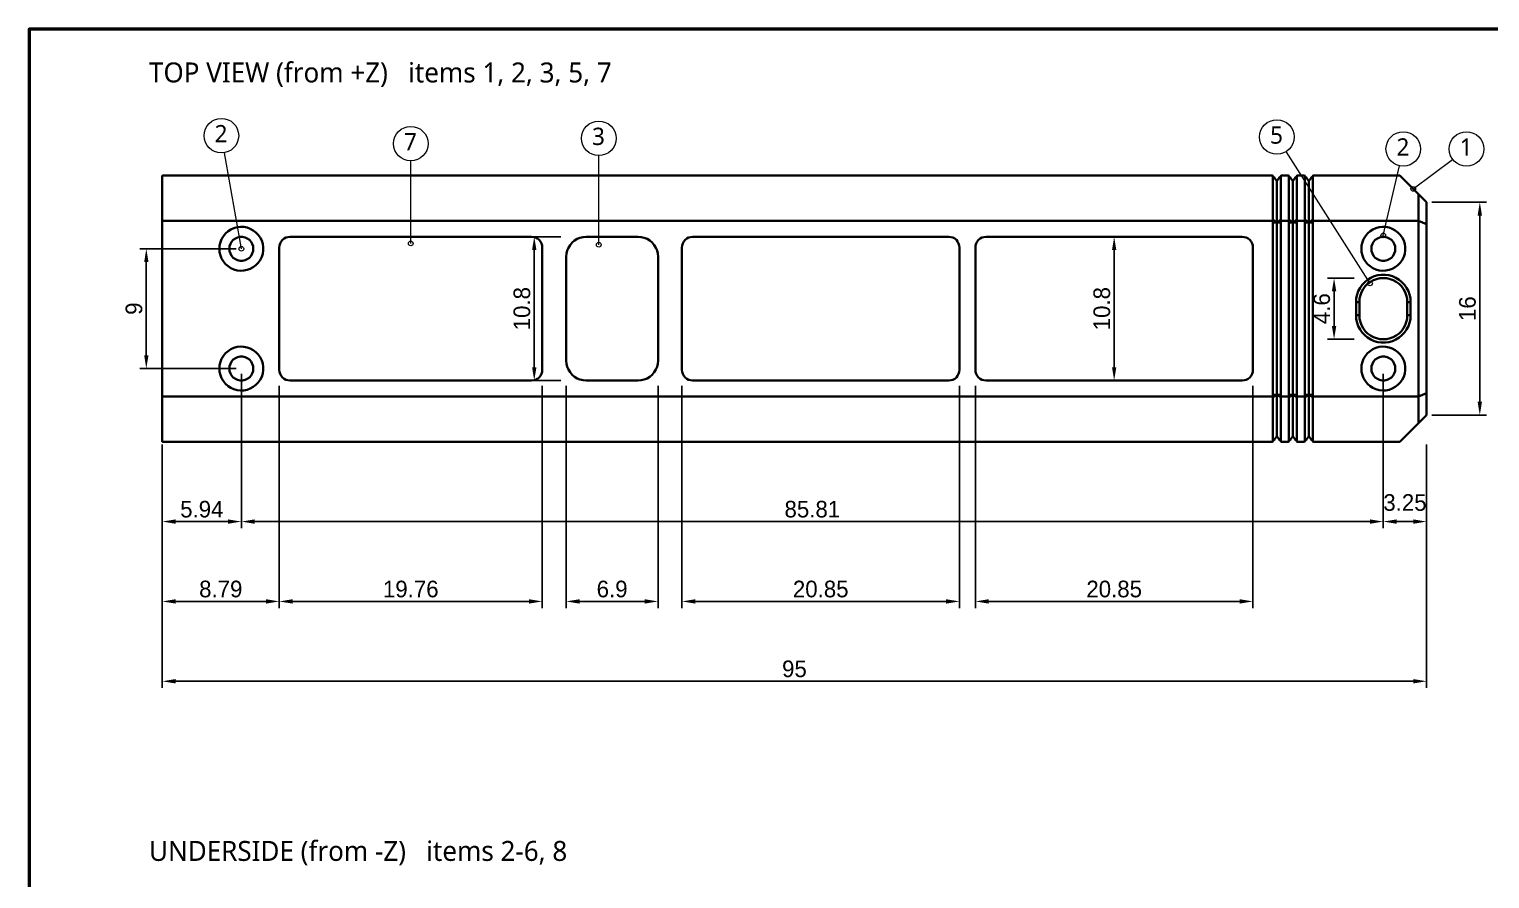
# Model space of a CAD drawing. Header units: millimetres. Extents: x 0 to 420, y 0 to 297.
# Drawn here: x 10 to 229.5, y 159.3 to 287 of the extents above; entities that cross this region are included whole.
import ezdxf

# ---------------------------------------------------------------- set-up
doc = ezdxf.new("R2010")
doc.units = ezdxf.units.MM
for name, color, linetype, lineweight in [('BORDER', 7, 'Continuous', 50), ('DIM', 5, 'Continuous', 13), ('TEXT', 7, 'Continuous', 18), ('VISIBLE', 7, 'Continuous', 35)]:
    doc.layers.add(name, color=color, linetype=linetype, lineweight=lineweight)
doc.styles.add('OpenSans', font='OpenSans-Regular.ttf')
doc.dimstyles.new('FK', dxfattribs={"dimtxt": 2.5, "dimasz": 2, "dimexe": 1, "dimexo": 0.8, "dimgap": 0.6, "dimtad": 1, "dimdec": 3, "dimlfac": 0.5, "dimdsep": 46, "dimcen": 2.5, "dimclrd": 5, "dimclre": 5, "dimclrt": 7, "dimazin": 3, "dimtfac": 1, "dimtmove": 0, "dimatfit": 3})

msp = doc.modelspace()

# ---------------------------------------------------------------- linework, layer by layer
at = {"layer": 'BORDER'}
msp.add_lwpolyline([(10, 10), (410, 10), (410, 287), (10, 287)], close=True, dxfattribs=at)
at = {"layer": 'DIM'}
for p, q in [((41.88, 254), (39.3318, 268.4396)), ((95.6, 254.6), (95.6, 268)), ((211.5, 248.8), (198.8959, 268.6065)), ((67.34, 254.8), (67.34, 267.2)), ((213.5, 256), (215.9154, 266.4666)), ((218, 263), (223.92, 267.44))]:
    msp.add_line(p, q, dxfattribs=at)
for centre, radius in [((38.88, 271), 2.6), ((67.34, 269.8), 2.6), ((95.6, 270.6), 2.6), ((197.5, 270.8), 2.6), ((216.5, 269), 2.6), ((226, 269), 2.6), ((218, 263), 0.35), ((67.34, 254.8), 0.35), ((95.6, 254.6), 0.35), ((213.5, 256), 0.35), ((41.88, 254), 0.35), ((211.5, 248.8), 0.35)]:
    msp.add_circle(centre, radius, dxfattribs=at)
at = {"layer": 'VISIBLE'}
for points in [[(30, 264.9461), (30.0034, 264.9498), (30.0068, 264.9535), (30.0102, 264.9573), (30.0137, 264.9611), (30.0171, 264.9649), (30.0206, 264.9687), (30.0241, 264.9725), (30.0277, 264.9764), (30.0312, 264.9803), (30.0348, 264.9842), (30.0384, 264.9881), (30.0421, 264.992), (30.0457, 264.996), (30.0494, 265)], [(30.0494, 265), (30.0425, 264.9868), (30.0362, 264.9738), (30.0304, 264.9609), (30.0251, 264.9481), (30.0203, 264.9355), (30.016, 264.9229), (30.0122, 264.9104), (30.009, 264.8979), (30.0062, 264.8856), (30.004, 264.8732), (30.0022, 264.861), (30.001, 264.8487), (30.0002, 264.8365), (30, 264.8243)], [(30, 264.9461), (30, 264.9396), (30, 264.9327), (30, 264.9254), (30, 264.9178), (30, 264.9099), (30, 264.9017), (30, 264.8931), (30, 264.8842), (30, 264.8749), (30, 264.8654), (30, 264.8556), (30, 264.8454), (30, 264.835), (30, 264.8243)], [(30, 264.8243), (30, 258.3757)], [(30.0494, 265), (196.8506, 265)], [(196.8506, 265), (196.8811, 264.9668), (196.91, 264.9351), (196.9372, 264.9049), (196.9629, 264.8761), (196.9871, 264.8486), (197.01, 264.8224), (197.0314, 264.7972), (197.0516, 264.7732), (197.0705, 264.7502), (197.0883, 264.7282), (197.105, 264.7071), (197.1205, 264.6868), (197.135, 264.6673), (197.1485, 264.6485)], [(196.9, 264.8243), (196.8998, 264.8365), (196.899, 264.8487), (196.8978, 264.861), (196.896, 264.8732), (196.8938, 264.8856), (196.891, 264.8979), (196.8878, 264.9104), (196.884, 264.9229), (196.8797, 264.9355), (196.8749, 264.9481), (196.8696, 264.9609), (196.8638, 264.9738), (196.8575, 264.9868), (196.8506, 265)], [(196.9, 258.3757), (196.9, 264.8243)], [(197.1485, 264.6485), (196.9, 264.8243)], [(197.1485, 264.6485), (197.5, 264.1515)], [(197.8515, 264.6485), (197.5, 264.1515)], [(197.5, 264.1515), (197.5, 257.9515)], [(197.8515, 264.6485), (197.865, 264.6673), (197.8795, 264.6868), (197.895, 264.7071), (197.9117, 264.7282), (197.9295, 264.7502), (197.9484, 264.7732), (197.9686, 264.7972), (197.99, 264.8224), (198.0129, 264.8486), (198.0371, 264.8761), (198.0628, 264.9049), (198.09, 264.9351), (198.1189, 264.9668), (198.1494, 265)], [(197.8515, 264.6485), (198.1, 264.8243)], [(198.1494, 265), (198.1425, 264.9868), (198.1362, 264.9738), (198.1304, 264.9609), (198.1251, 264.9481), (198.1203, 264.9355), (198.116, 264.9229), (198.1122, 264.9104), (198.109, 264.8979), (198.1062, 264.8856), (198.104, 264.8732), (198.1022, 264.861), (198.101, 264.8487), (198.1002, 264.8365), (198.1, 264.8243)], [(198.1, 258.3757), (198.1, 264.8243)], [(198.1494, 265), (199.2506, 265)], [(199.2506, 265), (199.2811, 264.9668), (199.31, 264.9351), (199.3372, 264.9049), (199.3629, 264.8761), (199.3871, 264.8486), (199.41, 264.8224), (199.4314, 264.7972), (199.4516, 264.7732), (199.4705, 264.7502), (199.4883, 264.7282), (199.505, 264.7071), (199.5205, 264.6868), (199.535, 264.6673), (199.5485, 264.6485)], [(199.3, 264.8243), (199.2998, 264.8365), (199.299, 264.8487), (199.2978, 264.861), (199.296, 264.8732), (199.2938, 264.8856), (199.291, 264.8979), (199.2878, 264.9104), (199.284, 264.9229), (199.2797, 264.9355), (199.2749, 264.9481), (199.2696, 264.9609), (199.2638, 264.9738), (199.2575, 264.9868), (199.2506, 265)], [(199.3, 258.3757), (199.3, 264.8243)], [(199.5485, 264.6485), (199.3, 264.8243)], [(199.5485, 264.6485), (199.9, 264.1515)], [(200.2515, 264.6485), (199.9, 264.1515)], [(199.9, 264.1515), (199.9, 257.9515)], [(200.2515, 264.6485), (200.265, 264.6673), (200.2795, 264.6868), (200.295, 264.7071), (200.3117, 264.7282), (200.3295, 264.7502), (200.3484, 264.7732), (200.3686, 264.7972), (200.39, 264.8224), (200.4129, 264.8486), (200.4371, 264.8761), (200.4628, 264.9049), (200.49, 264.9351), (200.5189, 264.9668), (200.5494, 265)], [(200.2515, 264.6485), (200.5, 264.8243)], [(200.5494, 265), (200.5425, 264.9868), (200.5362, 264.9738), (200.5304, 264.9609), (200.5251, 264.9481), (200.5203, 264.9355), (200.516, 264.9229), (200.5122, 264.9104), (200.509, 264.8979), (200.5062, 264.8856), (200.504, 264.8732), (200.5022, 264.861), (200.501, 264.8487), (200.5002, 264.8365), (200.5, 264.8243)], [(200.5, 258.3757), (200.5, 264.8243)], [(200.5494, 265), (201.6506, 265)], [(201.6506, 265), (201.6811, 264.9668), (201.71, 264.9351), (201.7372, 264.9049), (201.7629, 264.8761), (201.7871, 264.8486), (201.81, 264.8224), (201.8314, 264.7972), (201.8516, 264.7732), (201.8705, 264.7502), (201.8883, 264.7282), (201.905, 264.7071), (201.9205, 264.6868), (201.935, 264.6673), (201.9485, 264.6485)], [(201.7, 264.8243), (201.6998, 264.8365), (201.699, 264.8487), (201.6978, 264.861), (201.696, 264.8732), (201.6938, 264.8856), (201.691, 264.8979), (201.6878, 264.9104), (201.684, 264.9229), (201.6797, 264.9355), (201.6749, 264.9481), (201.6696, 264.9609), (201.6638, 264.9738), (201.6575, 264.9868), (201.6506, 265)], [(201.7, 258.3757), (201.7, 264.8243)], [(201.9485, 264.6485), (201.7, 264.8243)], [(201.9485, 264.6485), (202.3, 264.1515)], [(202.6515, 264.6485), (202.3, 264.1515)], [(202.3, 264.1515), (202.3, 257.9515)], [(202.6515, 264.6485), (202.665, 264.6673), (202.6795, 264.6868), (202.695, 264.7071), (202.7117, 264.7282), (202.7295, 264.7502), (202.7484, 264.7732), (202.7686, 264.7972), (202.79, 264.8224), (202.8129, 264.8486), (202.8371, 264.8761), (202.8628, 264.9049), (202.89, 264.9351), (202.9189, 264.9668), (202.9494, 265)], [(202.6515, 264.6485), (202.9, 264.8243)], [(202.9494, 265), (202.9425, 264.9868), (202.9362, 264.9738), (202.9304, 264.9609), (202.9251, 264.9481), (202.9203, 264.9355), (202.916, 264.9229), (202.9122, 264.9104), (202.909, 264.8979), (202.9062, 264.8856), (202.904, 264.8732), (202.9022, 264.861), (202.901, 264.8487), (202.9002, 264.8365), (202.9, 264.8243)], [(202.9, 258.3757), (202.9, 264.8243)], [(202.9494, 265), (216, 265)], [(218.8, 262.2), (216, 265)], [(218.8, 262.2), (218.8, 258.2)], [(220, 261), (218.8, 262.2)], [(220, 261), (220, 257.7029)], [(30, 258.3757), (30, 258.3513), (30, 258.3256), (30, 258.2987), (30, 258.2707), (30, 258.2417), (30, 258.2118), (30, 258.1811), (30, 258.1496), (30, 258.1176), (30, 258.085), (30, 258.052), (30, 258.0187), (30, 257.9851), (30, 257.9515)], [(30, 258.3757), (30.0002, 258.3635), (30.001, 258.3513), (30.0022, 258.339), (30.004, 258.3268), (30.0062, 258.3144), (30.009, 258.3021), (30.0122, 258.2896), (30.016, 258.2771), (30.0203, 258.2645), (30.0251, 258.2519), (30.0304, 258.2391), (30.0362, 258.2262), (30.0425, 258.2132), (30.0494, 258.2)], [(30.0494, 258.2), (30.0425, 258.1814), (30.0362, 258.163), (30.0304, 258.1447), (30.0251, 258.1267), (30.0203, 258.1087), (30.016, 258.0909), (30.0122, 258.0733), (30.009, 258.0557), (30.0062, 258.0382), (30.004, 258.0207), (30.0022, 258.0034), (30.001, 257.9861), (30.0002, 257.9688), (30, 257.9515)], [(30, 257.9515), (30, 232.0485)], [(30.0494, 258.2), (196.8506, 258.2)], [(38.58, 254), (38.6187, 254.5037), (38.7338, 254.9957), (38.9227, 255.4643), (39.1808, 255.8986), (39.5023, 256.2883), (39.8795, 256.6245), (40.3035, 256.8991), (40.7645, 257.1058), (41.2517, 257.2396), (41.7536, 257.2976), (42.2585, 257.2782), (42.7544, 257.182), (43.2299, 257.0113), (43.6738, 256.7699), (44.0756, 256.4636), (44.4259, 256.0996), (44.7166, 255.6864), (44.9408, 255.2336), (45.0932, 254.7519), (45.1703, 254.2526), (45.1703, 253.7474), (45.0932, 253.2481), (44.9408, 252.7664), (44.7166, 252.3136), (44.4259, 251.9004), (44.0756, 251.5364), (43.6738, 251.2301), (43.2299, 250.9887), (42.7544, 250.818), (42.2585, 250.7218), (41.7536, 250.7024), (41.2517, 250.7604), (40.7645, 250.8942), (40.3035, 251.1009), (39.8795, 251.3755), (39.5023, 251.7117), (39.1808, 252.1014), (38.9227, 252.5357), (38.7338, 253.0043), (38.6187, 253.4963), (38.58, 254)], [(196.8506, 258.2), (196.8575, 258.2132), (196.8638, 258.2262), (196.8696, 258.2391), (196.8749, 258.2519), (196.8797, 258.2645), (196.884, 258.2771), (196.8878, 258.2896), (196.891, 258.3021), (196.8938, 258.3144), (196.896, 258.3268), (196.8978, 258.339), (196.899, 258.3513), (196.8998, 258.3635), (196.9, 258.3757)], [(196.9, 257.9515), (196.8998, 257.9688), (196.899, 257.9861), (196.8978, 258.0034), (196.896, 258.0207), (196.8938, 258.0382), (196.891, 258.0557), (196.8878, 258.0733), (196.884, 258.0909), (196.8797, 258.1087), (196.8749, 258.1267), (196.8696, 258.1447), (196.8638, 258.163), (196.8575, 258.1814), (196.8506, 258.2)], [(197.5, 257.9515), (196.9, 258.3757)], [(196.9, 232.0485), (196.9, 257.9515)], [(197.5, 257.9515), (196.9, 257.9515)], [(197.5, 257.9515), (198.1, 258.3757)], [(197.5, 257.9515), (197.5, 232.0485)], [(197.5, 257.9515), (198.1, 257.9515)], [(198.1, 258.3757), (198.1002, 258.3635), (198.101, 258.3513), (198.1022, 258.339), (198.104, 258.3268), (198.1062, 258.3144), (198.109, 258.3021), (198.1122, 258.2896), (198.116, 258.2771), (198.1203, 258.2645), (198.1251, 258.2519), (198.1304, 258.2391), (198.1362, 258.2262), (198.1425, 258.2132), (198.1494, 258.2)], [(198.1494, 258.2), (198.1425, 258.1814), (198.1362, 258.163), (198.1304, 258.1447), (198.1251, 258.1267), (198.1203, 258.1087), (198.116, 258.0909), (198.1122, 258.0733), (198.109, 258.0557), (198.1062, 258.0382), (198.104, 258.0207), (198.1022, 258.0034), (198.101, 257.9861), (198.1002, 257.9688), (198.1, 257.9515)], [(198.1, 232.0485), (198.1, 257.9515)], [(198.1494, 258.2), (199.2506, 258.2)], [(199.2506, 258.2), (199.2575, 258.2132), (199.2638, 258.2262), (199.2696, 258.2391), (199.2749, 258.2519), (199.2797, 258.2645), (199.284, 258.2771), (199.2878, 258.2896), (199.291, 258.3021), (199.2938, 258.3144), (199.296, 258.3268), (199.2978, 258.339), (199.299, 258.3513), (199.2998, 258.3635), (199.3, 258.3757)], [(199.3, 257.9515), (199.2998, 257.9688), (199.299, 257.9861), (199.2978, 258.0034), (199.296, 258.0207), (199.2938, 258.0382), (199.291, 258.0557), (199.2878, 258.0733), (199.284, 258.0909), (199.2797, 258.1087), (199.2749, 258.1267), (199.2696, 258.1447), (199.2638, 258.163), (199.2575, 258.1814), (199.2506, 258.2)], [(199.9, 257.9515), (199.3, 258.3757)], [(199.3, 232.0485), (199.3, 257.9515)], [(199.9, 257.9515), (199.3, 257.9515)], [(199.9, 257.9515), (200.5, 258.3757)], [(199.9, 257.9515), (199.9, 232.0485)], [(199.9, 257.9515), (200.5, 257.9515)], [(200.5, 258.3757), (200.5002, 258.3635), (200.501, 258.3513), (200.5022, 258.339), (200.504, 258.3268), (200.5062, 258.3144), (200.509, 258.3021), (200.5122, 258.2896), (200.516, 258.2771), (200.5203, 258.2645), (200.5251, 258.2519), (200.5304, 258.2391), (200.5362, 258.2262), (200.5425, 258.2132), (200.5494, 258.2)], [(200.5494, 258.2), (200.5425, 258.1814), (200.5362, 258.163), (200.5304, 258.1447), (200.5251, 258.1267), (200.5203, 258.1087), (200.516, 258.0909), (200.5122, 258.0733), (200.509, 258.0557), (200.5062, 258.0382), (200.504, 258.0207), (200.5022, 258.0034), (200.501, 257.9861), (200.5002, 257.9688), (200.5, 257.9515)], [(200.5, 232.0485), (200.5, 257.9515)], [(200.5494, 258.2), (201.6506, 258.2)], [(201.6506, 258.2), (201.6575, 258.2132), (201.6638, 258.2262), (201.6696, 258.2391), (201.6749, 258.2519), (201.6797, 258.2645), (201.684, 258.2771), (201.6878, 258.2896), (201.691, 258.3021), (201.6938, 258.3144), (201.696, 258.3268), (201.6978, 258.339), (201.699, 258.3513), (201.6998, 258.3635), (201.7, 258.3757)], [(201.7, 257.9515), (201.6998, 257.9688), (201.699, 257.9861), (201.6978, 258.0034), (201.696, 258.0207), (201.6938, 258.0382), (201.691, 258.0557), (201.6878, 258.0733), (201.684, 258.0909), (201.6797, 258.1087), (201.6749, 258.1267), (201.6696, 258.1447), (201.6638, 258.163), (201.6575, 258.1814), (201.6506, 258.2)], [(202.3, 257.9515), (201.7, 258.3757)], [(201.7, 232.0485), (201.7, 257.9515)], [(202.3, 257.9515), (201.7, 257.9515)], [(202.3, 257.9515), (202.9, 258.3757)], [(202.3, 257.9515), (202.3, 232.0485)], [(202.3, 257.9515), (202.9, 257.9515)], [(202.9, 258.3757), (202.9002, 258.3635), (202.901, 258.3513), (202.9022, 258.339), (202.904, 258.3268), (202.9062, 258.3144), (202.909, 258.3021), (202.9122, 258.2896), (202.916, 258.2771), (202.9203, 258.2645), (202.9251, 258.2519), (202.9304, 258.2391), (202.9362, 258.2262), (202.9425, 258.2132), (202.9494, 258.2)], [(202.9494, 258.2), (202.9425, 258.1814), (202.9362, 258.163), (202.9304, 258.1447), (202.9251, 258.1267), (202.9203, 258.1087), (202.916, 258.0909), (202.9122, 258.0733), (202.909, 258.0557), (202.9062, 258.0382), (202.904, 258.0207), (202.9022, 258.0034), (202.901, 257.9861), (202.9002, 257.9688), (202.9, 257.9515)], [(202.9, 232.0485), (202.9, 257.9515)], [(202.9494, 258.2), (218.8, 258.2)], [(210.2, 254), (210.2387, 254.5037), (210.3538, 254.9957), (210.5427, 255.4643), (210.8008, 255.8986), (211.1223, 256.2883), (211.4995, 256.6245), (211.9235, 256.8991), (212.3845, 257.1058), (212.8717, 257.2396), (213.3736, 257.2976), (213.8785, 257.2782), (214.3744, 257.182), (214.8499, 257.0113), (215.2938, 256.7699), (215.6956, 256.4636), (216.0459, 256.0996), (216.3366, 255.6864), (216.5608, 255.2336), (216.7132, 254.7519), (216.7903, 254.2526), (216.7903, 253.7474), (216.7132, 253.2481), (216.5608, 252.7664), (216.3366, 252.3136), (216.0459, 251.9004), (215.6956, 251.5364), (215.2938, 251.2301), (214.8499, 250.9887), (214.3744, 250.818), (213.8785, 250.7218), (213.3736, 250.7024), (212.8717, 250.7604), (212.3845, 250.8942), (211.9235, 251.1009), (211.4995, 251.3755), (211.1223, 251.7117), (210.8008, 252.1014), (210.5427, 252.5357), (210.3538, 253.0043), (210.2387, 253.4963), (210.2, 254)], [(218.8, 258.2), (218.8, 231.8)], [(220, 257.7029), (218.8, 258.2)], [(220, 257.7029), (220, 232.2971)], [(40.08, 254), (40.1193, 254.3742), (40.2356, 254.7321), (40.4238, 255.058), (40.6756, 255.3377), (40.98, 255.5588), (41.3238, 255.7119), (41.6918, 255.7901), (42.0682, 255.7901), (42.4362, 255.7119), (42.78, 255.5588), (43.0844, 255.3377), (43.3362, 255.058), (43.5244, 254.7321), (43.6407, 254.3742), (43.68, 254), (43.6407, 253.6258), (43.5244, 253.2679), (43.3362, 252.942), (43.0844, 252.6623), (42.78, 252.4412), (42.4362, 252.2881), (42.0682, 252.2099), (41.6918, 252.2099), (41.3238, 252.2881), (40.98, 252.4412), (40.6756, 252.6623), (40.4238, 252.942), (40.2356, 253.2679), (40.1193, 253.6258), (40.08, 254)], [(49.18, 255.8), (48.8679, 255.7693), (48.5677, 255.6782), (48.2911, 255.5304), (48.0486, 255.3314), (47.8496, 255.0889), (47.7018, 254.8123), (47.6107, 254.5121), (47.58, 254.2)], [(85.5, 255.8), (49.18, 255.8)], [(87.1, 254.2), (87.0693, 254.5121), (86.9782, 254.8123), (86.8304, 255.0889), (86.6314, 255.3314), (86.3889, 255.5304), (86.1123, 255.6782), (85.8121, 255.7693), (85.5, 255.8)], [(93.7, 255.8), (93.2307, 255.7631), (92.7729, 255.6532), (92.338, 255.473), (91.9366, 255.2271), (91.5787, 254.9213), (91.2729, 254.5634), (91.027, 254.162), (90.8468, 253.7271), (90.7369, 253.2693), (90.7, 252.8)], [(93.7, 255.8), (101.5, 255.8)], [(104.5, 252.8), (104.4631, 253.2693), (104.3532, 253.7271), (104.173, 254.162), (103.9271, 254.5634), (103.6213, 254.9213), (103.2634, 255.2271), (102.862, 255.473), (102.4271, 255.6532), (101.9693, 255.7631), (101.5, 255.8)], [(109.7, 255.8), (109.3879, 255.7693), (109.0877, 255.6782), (108.8111, 255.5304), (108.5686, 255.3314), (108.3696, 255.0889), (108.2218, 254.8123), (108.1307, 254.5121), (108.1, 254.2)], [(148.2, 255.8), (109.7, 255.8)], [(149.8, 254.2), (149.7693, 254.5121), (149.6782, 254.8123), (149.5304, 255.0889), (149.3314, 255.3314), (149.0889, 255.5304), (148.8123, 255.6782), (148.5121, 255.7693), (148.2, 255.8)], [(153.8, 255.8), (153.4879, 255.7693), (153.1877, 255.6782), (152.9111, 255.5304), (152.6686, 255.3314), (152.4696, 255.0889), (152.3218, 254.8123), (152.2307, 254.5121), (152.2, 254.2)], [(192.3, 255.8), (153.8, 255.8)], [(193.9, 254.2), (193.8693, 254.5121), (193.7782, 254.8123), (193.6304, 255.0889), (193.4314, 255.3314), (193.1889, 255.5304), (192.9123, 255.6782), (192.6121, 255.7693), (192.3, 255.8)], [(211.7, 254), (211.7393, 254.3742), (211.8556, 254.7321), (212.0438, 255.058), (212.2956, 255.3377), (212.6, 255.5588), (212.9438, 255.7119), (213.3118, 255.7901), (213.6882, 255.7901), (214.0562, 255.7119), (214.4, 255.5588), (214.7044, 255.3377), (214.9562, 255.058), (215.1444, 254.7321), (215.2607, 254.3742), (215.3, 254), (215.2607, 253.6258), (215.1444, 253.2679), (214.9562, 252.942), (214.7044, 252.6623), (214.4, 252.4412), (214.0562, 252.2881), (213.6882, 252.2099), (213.3118, 252.2099), (212.9438, 252.2881), (212.6, 252.4412), (212.2956, 252.6623), (212.0438, 252.942), (211.8556, 253.2679), (211.7393, 253.6258), (211.7, 254)], [(47.58, 235.8), (47.58, 254.2)], [(87.1, 235.8), (87.1, 254.2)], [(90.7, 252.8), (90.7, 237.2)], [(104.5, 252.8), (104.5, 237.2)], [(108.1, 235.8), (108.1, 254.2)], [(149.8, 235.8), (149.8, 254.2)], [(152.2, 235.8), (152.2, 254.2)], [(193.9, 235.8), (193.9, 254.2)], [(217.6, 246), (217.5618, 246.5583), (217.448, 247.1062), (217.2606, 247.6334), (217.0031, 248.1303), (216.6804, 248.5875), (216.2985, 248.9964), (215.8644, 249.3496), (215.3863, 249.6403), (214.873, 249.8633), (214.3342, 250.0142), (213.7798, 250.0904), (213.2202, 250.0904), (212.6658, 250.0142), (212.127, 249.8633), (211.6137, 249.6403), (211.1356, 249.3496), (210.7015, 248.9964), (210.3196, 248.5875), (209.9969, 248.1303), (209.7394, 247.6334), (209.552, 247.1062), (209.4382, 246.5583), (209.4, 246)], [(209.9, 246), (209.9366, 246.5123), (210.0458, 247.0142), (210.2253, 247.4955), (210.4715, 247.9463), (210.7793, 248.3575), (211.1425, 248.7207), (211.5537, 249.0285), (212.0045, 249.2747), (212.4858, 249.4542), (212.9877, 249.5634), (213.5, 249.6), (214.0123, 249.5634), (214.5142, 249.4542), (214.9955, 249.2747), (215.4463, 249.0285), (215.8575, 248.7207), (216.2207, 248.3575), (216.5285, 247.9463), (216.7747, 247.4955), (216.9542, 247.0142), (217.0634, 246.5123), (217.1, 246)], [(209.4, 246), (209.4, 244)], [(209.9, 246), (209.4, 246)], [(209.9, 244), (209.9, 246)], [(217.1, 246), (217.1, 244)], [(217.1, 246), (217.6, 246)], [(217.6, 244), (217.6, 246)], [(209.4, 244), (209.4382, 243.4417), (209.552, 242.8938), (209.7394, 242.3666), (209.9969, 241.8697), (210.3196, 241.4125), (210.7015, 241.0036), (211.1356, 240.6504), (211.6137, 240.3597), (212.127, 240.1367), (212.6658, 239.9858), (213.2202, 239.9096), (213.7798, 239.9096), (214.3342, 239.9858), (214.873, 240.1367), (215.3863, 240.3597), (215.8644, 240.6504), (216.2985, 241.0036), (216.6804, 241.4125), (217.0031, 241.8697), (217.2606, 242.3666), (217.448, 242.8938), (217.5618, 243.4417), (217.6, 244)], [(209.9, 244), (209.4, 244)], [(217.1, 244), (217.0634, 243.4877), (216.9542, 242.9858), (216.7747, 242.5045), (216.5285, 242.0537), (216.2207, 241.6425), (215.8575, 241.2793), (215.4463, 240.9715), (214.9955, 240.7253), (214.5142, 240.5458), (214.0123, 240.4366), (213.5, 240.4), (212.9877, 240.4366), (212.4858, 240.5458), (212.0045, 240.7253), (211.5537, 240.9715), (211.1425, 241.2793), (210.7793, 241.6425), (210.4715, 242.0537), (210.2253, 242.5045), (210.0458, 242.9858), (209.9366, 243.4877), (209.9, 244)], [(217.1, 244), (217.6, 244)], [(38.58, 236), (38.6187, 236.5037), (38.7338, 236.9957), (38.9227, 237.4643), (39.1808, 237.8986), (39.5023, 238.2883), (39.8795, 238.6245), (40.3035, 238.8991), (40.7645, 239.1058), (41.2517, 239.2396), (41.7536, 239.2976), (42.2585, 239.2782), (42.7544, 239.182), (43.2299, 239.0113), (43.6738, 238.7699), (44.0756, 238.4636), (44.4259, 238.0996), (44.7166, 237.6864), (44.9408, 237.2336), (45.0932, 236.7519), (45.1703, 236.2526), (45.1703, 235.7474), (45.0932, 235.2481), (44.9408, 234.7664), (44.7166, 234.3136), (44.4259, 233.9004), (44.0756, 233.5364), (43.6738, 233.2301), (43.2299, 232.9887), (42.7544, 232.818), (42.2585, 232.7218), (41.7536, 232.7024), (41.2517, 232.7604), (40.7645, 232.8942), (40.3035, 233.1009), (39.8795, 233.3755), (39.5023, 233.7117), (39.1808, 234.1014), (38.9227, 234.5357), (38.7338, 235.0043), (38.6187, 235.4963), (38.58, 236)], [(210.2, 236), (210.2387, 236.5037), (210.3538, 236.9957), (210.5427, 237.4643), (210.8008, 237.8986), (211.1223, 238.2883), (211.4995, 238.6245), (211.9235, 238.8991), (212.3845, 239.1058), (212.8717, 239.2396), (213.3736, 239.2976), (213.8785, 239.2782), (214.3744, 239.182), (214.8499, 239.0113), (215.2938, 238.7699), (215.6956, 238.4636), (216.0459, 238.0996), (216.3366, 237.6864), (216.5608, 237.2336), (216.7132, 236.7519), (216.7903, 236.2526), (216.7903, 235.7474), (216.7132, 235.2481), (216.5608, 234.7664), (216.3366, 234.3136), (216.0459, 233.9004), (215.6956, 233.5364), (215.2938, 233.2301), (214.8499, 232.9887), (214.3744, 232.818), (213.8785, 232.7218), (213.3736, 232.7024), (212.8717, 232.7604), (212.3845, 232.8942), (211.9235, 233.1009), (211.4995, 233.3755), (211.1223, 233.7117), (210.8008, 234.1014), (210.5427, 234.5357), (210.3538, 235.0043), (210.2387, 235.4963), (210.2, 236)], [(40.08, 236), (40.1193, 236.3742), (40.2356, 236.7321), (40.4238, 237.058), (40.6756, 237.3377), (40.98, 237.5588), (41.3238, 237.7119), (41.6918, 237.7901), (42.0682, 237.7901), (42.4362, 237.7119), (42.78, 237.5588), (43.0844, 237.3377), (43.3362, 237.058), (43.5244, 236.7321), (43.6407, 236.3742), (43.68, 236), (43.6407, 235.6258), (43.5244, 235.2679), (43.3362, 234.942), (43.0844, 234.6623), (42.78, 234.4412), (42.4362, 234.2881), (42.0682, 234.2099), (41.6918, 234.2099), (41.3238, 234.2881), (40.98, 234.4412), (40.6756, 234.6623), (40.4238, 234.942), (40.2356, 235.2679), (40.1193, 235.6258), (40.08, 236)], [(90.7, 237.2), (90.7369, 236.7307), (90.8468, 236.2729), (91.027, 235.838), (91.2729, 235.4366), (91.5787, 235.0787), (91.9366, 234.7729), (92.338, 234.527), (92.7729, 234.3468), (93.2307, 234.2369), (93.7, 234.2)], [(101.5, 234.2), (101.9693, 234.2369), (102.4271, 234.3468), (102.862, 234.527), (103.2634, 234.7729), (103.6213, 235.0787), (103.9271, 235.4366), (104.173, 235.838), (104.3532, 236.2729), (104.4631, 236.7307), (104.5, 237.2)], [(211.7, 236), (211.7393, 236.3742), (211.8556, 236.7321), (212.0438, 237.058), (212.2956, 237.3377), (212.6, 237.5588), (212.9438, 237.7119), (213.3118, 237.7901), (213.6882, 237.7901), (214.0562, 237.7119), (214.4, 237.5588), (214.7044, 237.3377), (214.9562, 237.058), (215.1444, 236.7321), (215.2607, 236.3742), (215.3, 236), (215.2607, 235.6258), (215.1444, 235.2679), (214.9562, 234.942), (214.7044, 234.6623), (214.4, 234.4412), (214.0562, 234.2881), (213.6882, 234.2099), (213.3118, 234.2099), (212.9438, 234.2881), (212.6, 234.4412), (212.2956, 234.6623), (212.0438, 234.942), (211.8556, 235.2679), (211.7393, 235.6258), (211.7, 236)], [(47.58, 235.8), (47.6107, 235.4879), (47.7018, 235.1877), (47.8496, 234.9111), (48.0486, 234.6686), (48.2911, 234.4696), (48.5677, 234.3218), (48.8679, 234.2307), (49.18, 234.2)], [(85.5, 234.2), (85.8121, 234.2307), (86.1123, 234.3218), (86.3889, 234.4696), (86.6314, 234.6686), (86.8304, 234.9111), (86.9782, 235.1877), (87.0693, 235.4879), (87.1, 235.8)], [(108.1, 235.8), (108.1307, 235.4879), (108.2218, 235.1877), (108.3696, 234.9111), (108.5686, 234.6686), (108.8111, 234.4696), (109.0877, 234.3218), (109.3879, 234.2307), (109.7, 234.2)], [(148.2, 234.2), (148.5121, 234.2307), (148.8123, 234.3218), (149.0889, 234.4696), (149.3314, 234.6686), (149.5304, 234.9111), (149.6782, 235.1877), (149.7693, 235.4879), (149.8, 235.8)], [(152.2, 235.8), (152.2307, 235.4879), (152.3218, 235.1877), (152.4696, 234.9111), (152.6686, 234.6686), (152.9111, 234.4696), (153.1877, 234.3218), (153.4879, 234.2307), (153.8, 234.2)], [(192.3, 234.2), (192.6121, 234.2307), (192.9123, 234.3218), (193.1889, 234.4696), (193.4314, 234.6686), (193.6304, 234.9111), (193.7782, 235.1877), (193.8693, 235.4879), (193.9, 235.8)], [(85.5, 234.2), (49.18, 234.2)], [(93.7, 234.2), (101.5, 234.2)], [(148.2, 234.2), (109.7, 234.2)], [(192.3, 234.2), (153.8, 234.2)], [(30, 232.0485), (30, 232.0149), (30, 231.9813), (30, 231.948), (30, 231.915), (30, 231.8824), (30, 231.8504), (30, 231.8189), (30, 231.7882), (30, 231.7583), (30, 231.7293), (30, 231.7013), (30, 231.6744), (30, 231.6487), (30, 231.6243)], [(30, 232.0485), (30.0002, 232.0312), (30.001, 232.0139), (30.0022, 231.9966), (30.004, 231.9793), (30.0062, 231.9618), (30.009, 231.9443), (30.0122, 231.9267), (30.016, 231.9091), (30.0203, 231.8913), (30.0251, 231.8733), (30.0304, 231.8553), (30.0362, 231.837), (30.0425, 231.8186), (30.0494, 231.8)], [(30.0494, 231.8), (30.0425, 231.7868), (30.0362, 231.7738), (30.0304, 231.7609), (30.0251, 231.7481), (30.0203, 231.7355), (30.016, 231.7229), (30.0122, 231.7104), (30.009, 231.6979), (30.0062, 231.6856), (30.004, 231.6732), (30.0022, 231.661), (30.001, 231.6487), (30.0002, 231.6365), (30, 231.6243)], [(30, 231.6243), (30, 225.1757)], [(30.0494, 231.8), (196.8506, 231.8)], [(196.8506, 231.8), (196.8575, 231.8186), (196.8638, 231.837), (196.8696, 231.8553), (196.8749, 231.8733), (196.8797, 231.8913), (196.884, 231.9091), (196.8878, 231.9267), (196.891, 231.9443), (196.8938, 231.9618), (196.896, 231.9793), (196.8978, 231.9966), (196.899, 232.0139), (196.8998, 232.0312), (196.9, 232.0485)], [(196.9, 231.6243), (196.8998, 231.6365), (196.899, 231.6487), (196.8978, 231.661), (196.896, 231.6732), (196.8938, 231.6856), (196.891, 231.6979), (196.8878, 231.7104), (196.884, 231.7229), (196.8797, 231.7355), (196.8749, 231.7481), (196.8696, 231.7609), (196.8638, 231.7738), (196.8575, 231.7868), (196.8506, 231.8)], [(197.5, 232.0485), (196.9, 231.6243)], [(197.5, 232.0485), (196.9, 232.0485)], [(196.9, 225.1757), (196.9, 231.6243)], [(197.5, 232.0485), (197.5, 225.8485)], [(197.5, 232.0485), (198.1, 231.6243)], [(197.5, 232.0485), (198.1, 232.0485)], [(198.1, 232.0485), (198.1002, 232.0312), (198.101, 232.0139), (198.1022, 231.9966), (198.104, 231.9793), (198.1062, 231.9618), (198.109, 231.9443), (198.1122, 231.9267), (198.116, 231.9091), (198.1203, 231.8913), (198.1251, 231.8733), (198.1304, 231.8553), (198.1362, 231.837), (198.1425, 231.8186), (198.1494, 231.8)], [(198.1494, 231.8), (198.1425, 231.7868), (198.1362, 231.7738), (198.1304, 231.7609), (198.1251, 231.7481), (198.1203, 231.7355), (198.116, 231.7229), (198.1122, 231.7104), (198.109, 231.6979), (198.1062, 231.6856), (198.104, 231.6732), (198.1022, 231.661), (198.101, 231.6487), (198.1002, 231.6365), (198.1, 231.6243)], [(198.1, 225.1757), (198.1, 231.6243)], [(198.1494, 231.8), (199.2506, 231.8)], [(199.2506, 231.8), (199.2575, 231.8186), (199.2638, 231.837), (199.2696, 231.8553), (199.2749, 231.8733), (199.2797, 231.8913), (199.284, 231.9091), (199.2878, 231.9267), (199.291, 231.9443), (199.2938, 231.9618), (199.296, 231.9793), (199.2978, 231.9966), (199.299, 232.0139), (199.2998, 232.0312), (199.3, 232.0485)], [(199.3, 231.6243), (199.2998, 231.6365), (199.299, 231.6487), (199.2978, 231.661), (199.296, 231.6732), (199.2938, 231.6856), (199.291, 231.6979), (199.2878, 231.7104), (199.284, 231.7229), (199.2797, 231.7355), (199.2749, 231.7481), (199.2696, 231.7609), (199.2638, 231.7738), (199.2575, 231.7868), (199.2506, 231.8)], [(199.9, 232.0485), (199.3, 231.6243)], [(199.9, 232.0485), (199.3, 232.0485)], [(199.3, 225.1757), (199.3, 231.6243)], [(199.9, 232.0485), (199.9, 225.8485)], [(199.9, 232.0485), (200.5, 231.6243)], [(199.9, 232.0485), (200.5, 232.0485)], [(200.5, 232.0485), (200.5002, 232.0312), (200.501, 232.0139), (200.5022, 231.9966), (200.504, 231.9793), (200.5062, 231.9618), (200.509, 231.9443), (200.5122, 231.9267), (200.516, 231.9091), (200.5203, 231.8913), (200.5251, 231.8733), (200.5304, 231.8553), (200.5362, 231.837), (200.5425, 231.8186), (200.5494, 231.8)], [(200.5494, 231.8), (200.5425, 231.7868), (200.5362, 231.7738), (200.5304, 231.7609), (200.5251, 231.7481), (200.5203, 231.7355), (200.516, 231.7229), (200.5122, 231.7104), (200.509, 231.6979), (200.5062, 231.6856), (200.504, 231.6732), (200.5022, 231.661), (200.501, 231.6487), (200.5002, 231.6365), (200.5, 231.6243)], [(200.5, 225.1757), (200.5, 231.6243)], [(200.5494, 231.8), (201.6506, 231.8)], [(201.6506, 231.8), (201.6575, 231.8186), (201.6638, 231.837), (201.6696, 231.8553), (201.6749, 231.8733), (201.6797, 231.8913), (201.684, 231.9091), (201.6878, 231.9267), (201.691, 231.9443), (201.6938, 231.9618), (201.696, 231.9793), (201.6978, 231.9966), (201.699, 232.0139), (201.6998, 232.0312), (201.7, 232.0485)], [(201.7, 231.6243), (201.6998, 231.6365), (201.699, 231.6487), (201.6978, 231.661), (201.696, 231.6732), (201.6938, 231.6856), (201.691, 231.6979), (201.6878, 231.7104), (201.684, 231.7229), (201.6797, 231.7355), (201.6749, 231.7481), (201.6696, 231.7609), (201.6638, 231.7738), (201.6575, 231.7868), (201.6506, 231.8)], [(202.3, 232.0485), (201.7, 231.6243)], [(202.3, 232.0485), (201.7, 232.0485)], [(201.7, 225.1757), (201.7, 231.6243)], [(202.3, 232.0485), (202.3, 225.8485)], [(202.3, 232.0485), (202.9, 231.6243)], [(202.3, 232.0485), (202.9, 232.0485)], [(202.9, 232.0485), (202.9002, 232.0312), (202.901, 232.0139), (202.9022, 231.9966), (202.904, 231.9793), (202.9062, 231.9618), (202.909, 231.9443), (202.9122, 231.9267), (202.916, 231.9091), (202.9203, 231.8913), (202.9251, 231.8733), (202.9304, 231.8553), (202.9362, 231.837), (202.9425, 231.8186), (202.9494, 231.8)], [(202.9494, 231.8), (202.9425, 231.7868), (202.9362, 231.7738), (202.9304, 231.7609), (202.9251, 231.7481), (202.9203, 231.7355), (202.916, 231.7229), (202.9122, 231.7104), (202.909, 231.6979), (202.9062, 231.6856), (202.904, 231.6732), (202.9022, 231.661), (202.901, 231.6487), (202.9002, 231.6365), (202.9, 231.6243)], [(202.9, 225.1757), (202.9, 231.6243)], [(202.9494, 231.8), (218.8, 231.8)], [(220, 232.2971), (218.8, 231.8)], [(218.8, 231.8), (218.8, 227.8)], [(220, 232.2971), (220, 229)], [(220, 229), (218.8, 227.8)], [(218.8, 227.8), (216, 225)], [(30, 225.1757), (30.0002, 225.1635), (30.001, 225.1513), (30.0022, 225.139), (30.004, 225.1268), (30.0062, 225.1144), (30.009, 225.1021), (30.0122, 225.0896), (30.016, 225.0771), (30.0203, 225.0645), (30.0251, 225.0519), (30.0304, 225.0391), (30.0362, 225.0262), (30.0425, 225.0132), (30.0494, 225)], [(30, 225.1757), (30, 225.165), (30, 225.1546), (30, 225.1444), (30, 225.1346), (30, 225.1251), (30, 225.1158), (30, 225.1069), (30, 225.0983), (30, 225.0901), (30, 225.0822), (30, 225.0746), (30, 225.0673), (30, 225.0604), (30, 225.0539)], [(30.0494, 225), (30.0457, 225.004), (30.0421, 225.008), (30.0384, 225.0119), (30.0348, 225.0158), (30.0312, 225.0197), (30.0277, 225.0236), (30.0241, 225.0275), (30.0206, 225.0313), (30.0171, 225.0351), (30.0137, 225.0389), (30.0102, 225.0427), (30.0068, 225.0465), (30.0034, 225.0502), (30, 225.0539)], [(30.0494, 225), (196.8506, 225)], [(197.1485, 225.3515), (197.135, 225.3327), (197.1205, 225.3132), (197.105, 225.2929), (197.0883, 225.2718), (197.0705, 225.2498), (197.0516, 225.2268), (197.0314, 225.2028), (197.01, 225.1776), (196.9871, 225.1514), (196.9629, 225.1239), (196.9372, 225.0951), (196.91, 225.0649), (196.8811, 225.0332), (196.8506, 225)], [(196.8506, 225), (196.8575, 225.0132), (196.8638, 225.0262), (196.8696, 225.0391), (196.8749, 225.0519), (196.8797, 225.0645), (196.884, 225.0771), (196.8878, 225.0896), (196.891, 225.1021), (196.8938, 225.1144), (196.896, 225.1268), (196.8978, 225.139), (196.899, 225.1513), (196.8998, 225.1635), (196.9, 225.1757)], [(197.1485, 225.3515), (196.9, 225.1757)], [(197.5, 225.8485), (197.1485, 225.3515)], [(197.5, 225.8485), (197.8515, 225.3515)], [(198.1494, 225), (198.1189, 225.0332), (198.09, 225.0649), (198.0628, 225.0951), (198.0371, 225.1239), (198.0129, 225.1514), (197.99, 225.1776), (197.9686, 225.2028), (197.9484, 225.2268), (197.9295, 225.2498), (197.9117, 225.2718), (197.895, 225.2929), (197.8795, 225.3132), (197.865, 225.3327), (197.8515, 225.3515)], [(197.8515, 225.3515), (198.1, 225.1757)], [(198.1, 225.1757), (198.1002, 225.1635), (198.101, 225.1513), (198.1022, 225.139), (198.104, 225.1268), (198.1062, 225.1144), (198.109, 225.1021), (198.1122, 225.0896), (198.116, 225.0771), (198.1203, 225.0645), (198.1251, 225.0519), (198.1304, 225.0391), (198.1362, 225.0262), (198.1425, 225.0132), (198.1494, 225)], [(198.1494, 225), (199.2506, 225)], [(199.5485, 225.3515), (199.535, 225.3327), (199.5205, 225.3132), (199.505, 225.2929), (199.4883, 225.2718), (199.4705, 225.2498), (199.4516, 225.2268), (199.4314, 225.2028), (199.41, 225.1776), (199.3871, 225.1514), (199.3629, 225.1239), (199.3372, 225.0951), (199.31, 225.0649), (199.2811, 225.0332), (199.2506, 225)], [(199.2506, 225), (199.2575, 225.0132), (199.2638, 225.0262), (199.2696, 225.0391), (199.2749, 225.0519), (199.2797, 225.0645), (199.284, 225.0771), (199.2878, 225.0896), (199.291, 225.1021), (199.2938, 225.1144), (199.296, 225.1268), (199.2978, 225.139), (199.299, 225.1513), (199.2998, 225.1635), (199.3, 225.1757)], [(199.5485, 225.3515), (199.3, 225.1757)], [(199.9, 225.8485), (199.5485, 225.3515)], [(199.9, 225.8485), (200.2515, 225.3515)], [(200.5494, 225), (200.5189, 225.0332), (200.49, 225.0649), (200.4628, 225.0951), (200.4371, 225.1239), (200.4129, 225.1514), (200.39, 225.1776), (200.3686, 225.2028), (200.3484, 225.2268), (200.3295, 225.2498), (200.3117, 225.2718), (200.295, 225.2929), (200.2795, 225.3132), (200.265, 225.3327), (200.2515, 225.3515)], [(200.2515, 225.3515), (200.5, 225.1757)], [(200.5, 225.1757), (200.5002, 225.1635), (200.501, 225.1513), (200.5022, 225.139), (200.504, 225.1268), (200.5062, 225.1144), (200.509, 225.1021), (200.5122, 225.0896), (200.516, 225.0771), (200.5203, 225.0645), (200.5251, 225.0519), (200.5304, 225.0391), (200.5362, 225.0262), (200.5425, 225.0132), (200.5494, 225)], [(200.5494, 225), (201.6506, 225)], [(201.9485, 225.3515), (201.935, 225.3327), (201.9205, 225.3132), (201.905, 225.2929), (201.8883, 225.2718), (201.8705, 225.2498), (201.8516, 225.2268), (201.8314, 225.2028), (201.81, 225.1776), (201.7871, 225.1514), (201.7629, 225.1239), (201.7372, 225.0951), (201.71, 225.0649), (201.6811, 225.0332), (201.6506, 225)], [(201.6506, 225), (201.6575, 225.0132), (201.6638, 225.0262), (201.6696, 225.0391), (201.6749, 225.0519), (201.6797, 225.0645), (201.684, 225.0771), (201.6878, 225.0896), (201.691, 225.1021), (201.6938, 225.1144), (201.696, 225.1268), (201.6978, 225.139), (201.699, 225.1513), (201.6998, 225.1635), (201.7, 225.1757)], [(201.9485, 225.3515), (201.7, 225.1757)], [(202.3, 225.8485), (201.9485, 225.3515)], [(202.3, 225.8485), (202.6515, 225.3515)], [(202.9494, 225), (202.9189, 225.0332), (202.89, 225.0649), (202.8628, 225.0951), (202.8371, 225.1239), (202.8129, 225.1514), (202.79, 225.1776), (202.7686, 225.2028), (202.7484, 225.2268), (202.7295, 225.2498), (202.7117, 225.2718), (202.695, 225.2929), (202.6795, 225.3132), (202.665, 225.3327), (202.6515, 225.3515)], [(202.6515, 225.3515), (202.9, 225.1757)], [(202.9, 225.1757), (202.9002, 225.1635), (202.901, 225.1513), (202.9022, 225.139), (202.904, 225.1268), (202.9062, 225.1144), (202.909, 225.1021), (202.9122, 225.0896), (202.916, 225.0771), (202.9203, 225.0645), (202.9251, 225.0519), (202.9304, 225.0391), (202.9362, 225.0262), (202.9425, 225.0132), (202.9494, 225)], [(202.9494, 225), (216, 225)]]:
    msp.add_lwpolyline(points, dxfattribs=at)

# ---------------------------------------------------------------- texts
at = {"layer": 'TEXT', "style": 'OpenSans'}
for s, height, p in [('TOP VIEW (from +Z)   items 1, 2, 3, 5, 7', 3, (28, 279)), ('2', 2.6, (37.8595, 270)), ('3', 2.6, (94.5795, 269.6)), ('5', 2.6, (196.4795, 269.8)), ('7', 2.6, (66.3195, 268.8)), ('2', 2.6, (215.4795, 268)), ('1', 2.6, (224.9795, 268)), ('UNDERSIDE (from -Z)   items 2-6, 8', 3, (28, 162))]:
    msp.add_text(s, height=height, dxfattribs=at).set_placement(p)

# ---------------------------------------------------------------- dimensions: what is measured, and where the dimension line sits
at = {"layer": 'DIM'}
for base, p1, p2 in [((228, 229), (220, 229), (220, 261)), ((85.9, 234.2), (90.7, 234.2), (90.7, 255.8)), ((173.05, 234.2), (173.05, 234.2), (173.05, 255.8)), ((27.6, 236), (41.88, 236), (41.88, 254)), ((206.1, 240.4), (209.9, 240.4), (209.9, 249.6))]:
    msp.add_linear_dim(base=base, p1=p1, p2=p2, angle=90, dimstyle='FK', dxfattribs=at).render()
for base, p1, p2 in [((30, 213), (30, 225.4), (41.88, 236)), ((41.88, 213), (41.88, 236), (213.5, 236)), ((213.5, 213), (213.5, 236), (220, 225.4)), ((30, 201), (30, 225.4), (47.58, 234.2)), ((47.58, 201), (47.58, 234.2), (87.1, 234.2)), ((90.7, 201), (90.7, 234.2), (104.5, 234.2)), ((108.1, 201), (108.1, 234.2), (149.8, 234.2)), ((152.2, 201), (152.2, 234.2), (193.9, 234.2)), ((30, 189), (30, 225.4), (220, 225.4))]:
    msp.add_linear_dim(base=base, p1=p1, p2=p2, dimstyle='FK', dxfattribs=at).render()

doc.saveas('drawing.dxf')
